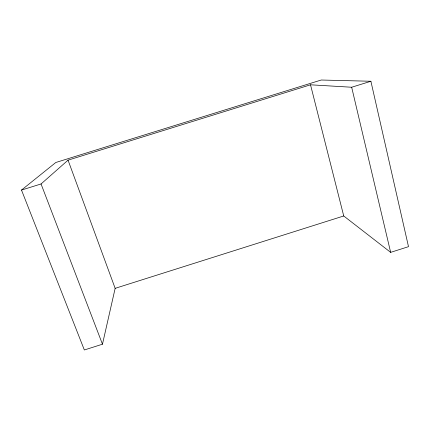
<?xml version="1.0" encoding="UTF-8"?>
<svg xmlns="http://www.w3.org/2000/svg" width="430" height="430" viewBox="0 0 430 430"><rect width="100%" height="100%" fill="white"/><g stroke="black" fill="none" stroke-linecap="round" stroke-linejoin="round"><path stroke-width="0.64" d="M370.896 81.259L321.242 80.018L55.803 162.492L21.5 190.06L84.344 349.982L102.469 344.204L115.154 288.342L68.047 160.153L310.519 84.801L351.67 87.242L370.896 81.259L408.5 246.669L390.65 252.362L343.731 215.973L310.519 84.801M21.5 190.06L41.054 183.97L68.047 160.153M115.154 288.342L343.731 215.973M41.054 183.97L102.469 344.204M351.67 87.242L390.65 252.362"/></g></svg>
